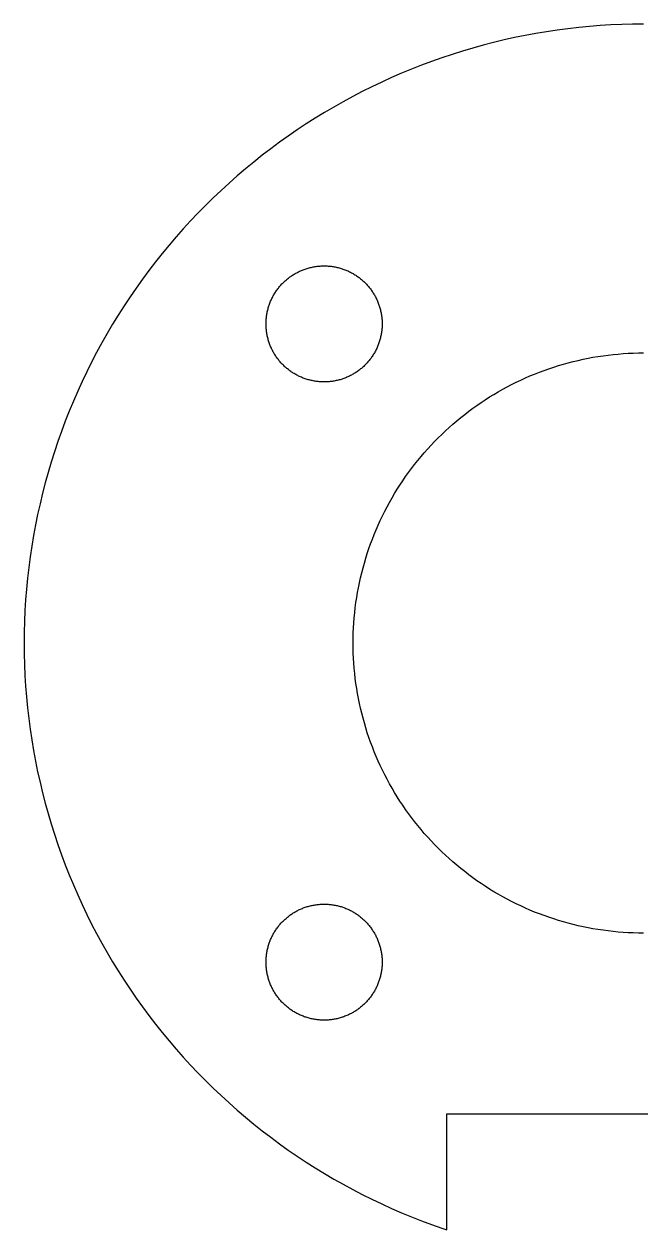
# Model space of a CAD drawing. Header units: metres. Extents: x -16 to 16, y -15.2 to 16.
# Drawn here: x -16 to -0.07, y -15.17 to 16 of the extents above; entities that cross this region are included whole.
import ezdxf

# ---------------------------------------------------------------- set-up
doc = ezdxf.new("R2010")
doc.units = ezdxf.units.M

msp = doc.modelspace()

# ---------------------------------------------------------------- linework, layer by layer
for p, q in [((-1.67245, 15.9123), (-1.94991, 15.8807)), ((-1.39449, 15.9391), (-1.67245, 15.9123)), ((-1.11609, 15.961), (-1.39449, 15.9391)), ((-0.83737, 15.9781), (-1.11609, 15.961)), ((-0.55838, 15.9902), (-0.83737, 15.9781)), ((-0.27924, 15.9976), (-0.55838, 15.9902)), ((0, 16), (-0.27924, 15.9976)), ((-3.59921, 15.5899), (-3.87074, 15.5247)), ((-3.32658, 15.6504), (-3.59921, 15.5899)), ((-3.05293, 15.706), (-3.32658, 15.6504)), ((-2.77837, 15.7569), (-3.05293, 15.706)), ((-2.50294, 15.803), (-2.77837, 15.7569)), ((-2.22676, 15.8443), (-2.50294, 15.803)), ((-1.94991, 15.8807), (-2.22676, 15.8443)), ((-4.67793, 15.3009), (-4.94426, 15.2169)), ((-4.41019, 15.3802), (-4.67793, 15.3009)), ((-4.1411, 15.4548), (-4.41019, 15.3802)), ((-3.87074, 15.5247), (-4.1411, 15.4548)), ((-5.47232, 15.0351), (-5.73389, 14.9373)), ((-5.20908, 15.1283), (-5.47232, 15.0351)), ((-4.94426, 15.2169), (-5.20908, 15.1283)), ((-6.25169, 14.7281), (-6.50778, 14.6167)), ((-5.9937, 14.8349), (-6.25169, 14.7281)), ((-5.73389, 14.9373), (-5.9937, 14.8349)), ((-7.01393, 14.3807), (-7.26384, 14.2561)), ((-6.76189, 14.5009), (-7.01393, 14.3807)), ((-6.50778, 14.6167), (-6.76189, 14.5009)), ((-7.51154, 14.1272), (-7.75694, 13.9939)), ((-7.26384, 14.2561), (-7.51154, 14.1272)), ((-8, 13.8564), (-8.2406, 13.7147)), ((-7.75694, 13.9939), (-8, 13.8564)), ((-8.71422, 13.4187), (-8.94708, 13.2646)), ((-8.4787, 13.5688), (-8.71422, 13.4187)), ((-8.2406, 13.7147), (-8.4787, 13.5688)), ((-9.17722, 13.1064), (-9.40456, 12.9443)), ((-8.94708, 13.2646), (-9.17722, 13.1064)), ((-9.40456, 12.9443), (-9.62903, 12.7782)), ((-9.85057, 12.6082), (-10.0691, 12.4343)), ((-9.62903, 12.7782), (-9.85057, 12.6082)), ((-10.2846, 12.2567), (-10.4969, 12.0753)), ((-10.0691, 12.4343), (-10.2846, 12.2567)), ((-10.7061, 11.8903), (-10.912, 11.7016)), ((-10.4969, 12.0753), (-10.7061, 11.8903)), ((-10.912, 11.7016), (-11.1145, 11.5094)), ((-11.3137, 11.3137), (-11.5094, 11.1145)), ((-11.1145, 11.5094), (-11.3137, 11.3137)), ((-11.7016, 10.912), (-11.8903, 10.7061)), ((-11.5094, 11.1145), (-11.7016, 10.912)), ((-11.8903, 10.7061), (-12.0753, 10.4969)), ((-12.0753, 10.4969), (-12.2567, 10.2846)), ((-12.4343, 10.0691), (-12.6082, 9.85057)), ((-12.2567, 10.2846), (-12.4343, 10.0691)), ((-12.6082, 9.85057), (-12.7782, 9.62903)), ((-8.76302, 9.65953), (-8.73834, 9.66827)), ((-8.73834, 9.66827), (-8.71352, 9.67657)), ((-8.71352, 9.67657), (-8.68855, 9.68445)), ((-8.68855, 9.68445), (-8.66345, 9.69188)), ((-8.66345, 9.69188), (-8.63821, 9.69888)), ((-8.63821, 9.69888), (-8.61287, 9.70543)), ((-8.61287, 9.70543), (-8.58742, 9.71155)), ((-8.58742, 9.71155), (-8.56186, 9.71721)), ((-8.56186, 9.71721), (-8.53621, 9.72243)), ((-8.53621, 9.72243), (-8.51047, 9.7272)), ((-8.51047, 9.7272), (-8.48465, 9.73152)), ((-8.48465, 9.73152), (-8.45876, 9.7354)), ((-8.45876, 9.7354), (-8.4328, 9.73882)), ((-8.4328, 9.73882), (-8.40678, 9.74178)), ((-8.40678, 9.74178), (-8.38072, 9.74428)), ((-8.38072, 9.74428), (-8.35463, 9.74634)), ((-8.35463, 9.74634), (-8.32849, 9.74794)), ((-8.32849, 9.74794), (-8.30234, 9.74908)), ((-8.30234, 9.74908), (-8.27617, 9.74977)), ((-8.27617, 9.74977), (-8.25, 9.75)), ((-8.25, 9.75), (-8.22382, 9.74977)), ((-8.22382, 9.74977), (-8.19765, 9.74908)), ((-8.19765, 9.74908), (-8.17149, 9.74794)), ((-8.17149, 9.74794), (-8.14536, 9.74634)), ((-8.14536, 9.74634), (-8.11926, 9.74428)), ((-8.11926, 9.74428), (-8.0932, 9.74178)), ((-8.0932, 9.74178), (-8.06718, 9.73882)), ((-8.06718, 9.73882), (-8.04123, 9.7354)), ((-8.04123, 9.7354), (-8.01534, 9.73152)), ((-8.01534, 9.73152), (-7.98952, 9.7272)), ((-7.98952, 9.7272), (-7.96378, 9.72243)), ((-7.96378, 9.72243), (-7.93813, 9.71721)), ((-7.93813, 9.71721), (-7.91257, 9.71155)), ((-7.91257, 9.71155), (-7.88712, 9.70543)), ((-7.88712, 9.70543), (-7.86177, 9.69888)), ((-7.86177, 9.69888), (-7.83653, 9.69188)), ((-7.83653, 9.69188), (-7.81143, 9.68445)), ((-7.81143, 9.68445), (-7.78647, 9.67657)), ((-7.78647, 9.67657), (-7.76164, 9.66827)), ((-7.76164, 9.66827), (-7.73697, 9.65953)), ((-12.9443, 9.40456), (-13.1064, 9.17722)), ((-12.7782, 9.62903), (-12.9443, 9.40456)), ((-9.27299, 9.34702), (-9.25369, 9.36472)), ((-9.25369, 9.36472), (-9.23409, 9.38205)), ((-9.23409, 9.38205), (-9.21417, 9.39906)), ((-9.21417, 9.39906), (-9.19397, 9.41571)), ((-9.19397, 9.41571), (-9.17348, 9.43201)), ((-9.17348, 9.43201), (-9.15271, 9.44795)), ((-9.15271, 9.44795), (-9.13167, 9.46352)), ((-9.13167, 9.46352), (-9.11035, 9.47871)), ((-9.11035, 9.47871), (-9.08878, 9.49355)), ((-9.08878, 9.49355), (-9.06696, 9.508)), ((-9.06696, 9.508), (-9.04488, 9.52206)), ((-9.04488, 9.52206), (-9.02255, 9.53574)), ((-9.02255, 9.53574), (-9, 9.54903)), ((-9, 9.54903), (-8.9772, 9.56192)), ((-8.9772, 9.56192), (-8.95419, 9.57442)), ((-8.95419, 9.57442), (-8.93098, 9.5865)), ((-8.93098, 9.5865), (-8.90755, 9.59819)), ((-8.90755, 9.59819), (-8.88393, 9.60945)), ((-8.88393, 9.60945), (-8.86009, 9.62032)), ((-8.86009, 9.62032), (-8.83609, 9.63075)), ((-8.83609, 9.63075), (-8.8119, 9.64076)), ((-8.8119, 9.64076), (-8.78755, 9.65036)), ((-8.78755, 9.65036), (-8.76302, 9.65953)), ((-7.73697, 9.65953), (-7.71243, 9.65036)), ((-7.71243, 9.65036), (-7.68808, 9.64076)), ((-7.68808, 9.64076), (-7.66389, 9.63075)), ((-7.66389, 9.63075), (-7.63989, 9.62032)), ((-7.63989, 9.62032), (-7.61606, 9.60945)), ((-7.61606, 9.60945), (-7.59244, 9.59819)), ((-7.59244, 9.59819), (-7.569, 9.5865)), ((-7.569, 9.5865), (-7.54579, 9.57442)), ((-7.54579, 9.57442), (-7.52278, 9.56192)), ((-7.52278, 9.56192), (-7.5, 9.54903)), ((-7.5, 9.54903), (-7.47743, 9.53574)), ((-7.47743, 9.53574), (-7.45511, 9.52206)), ((-7.45511, 9.52206), (-7.43303, 9.508)), ((-7.43303, 9.508), (-7.41121, 9.49355)), ((-7.41121, 9.49355), (-7.38963, 9.47871)), ((-7.38963, 9.47871), (-7.36832, 9.46352)), ((-7.36832, 9.46352), (-7.34727, 9.44795)), ((-7.34727, 9.44795), (-7.32651, 9.43201)), ((-7.32651, 9.43201), (-7.30602, 9.41571)), ((-7.30602, 9.41571), (-7.28581, 9.39906)), ((-7.28581, 9.39906), (-7.2659, 9.38205)), ((-7.2659, 9.38205), (-7.24629, 9.36472)), ((-7.24629, 9.36472), (-7.22699, 9.34702)), ((-13.1064, 9.17722), (-13.2646, 8.94708)), ((-9.53574, 9.02255), (-9.52206, 9.04488)), ((-9.52206, 9.04488), (-9.508, 9.06696)), ((-9.508, 9.06696), (-9.49355, 9.08878)), ((-9.49355, 9.08878), (-9.47871, 9.11035)), ((-9.47871, 9.11035), (-9.46352, 9.13167)), ((-9.46352, 9.13167), (-9.44795, 9.15271)), ((-9.44795, 9.15271), (-9.43201, 9.17348)), ((-9.43201, 9.17348), (-9.41571, 9.19397)), ((-9.41571, 9.19397), (-9.39906, 9.21417)), ((-9.39906, 9.21417), (-9.38205, 9.23409)), ((-9.38205, 9.23409), (-9.36472, 9.25369)), ((-9.36472, 9.25369), (-9.34702, 9.27299)), ((-9.34702, 9.27299), (-9.32899, 9.29198)), ((-9.32899, 9.29198), (-9.31065, 9.31065)), ((-9.31065, 9.31065), (-9.29198, 9.32899)), ((-9.29198, 9.32899), (-9.27299, 9.34702)), ((-7.22699, 9.34702), (-7.20801, 9.32899)), ((-7.20801, 9.32899), (-7.18933, 9.31065)), ((-7.18933, 9.31065), (-7.17099, 9.29198)), ((-7.17099, 9.29198), (-7.15297, 9.27299)), ((-7.15297, 9.27299), (-7.13527, 9.25369)), ((-7.13527, 9.25369), (-7.11794, 9.23409)), ((-7.11794, 9.23409), (-7.10092, 9.21417)), ((-7.10092, 9.21417), (-7.08427, 9.19397)), ((-7.08427, 9.19397), (-7.06798, 9.17348)), ((-7.06798, 9.17348), (-7.05203, 9.15271)), ((-7.05203, 9.15271), (-7.03647, 9.13167)), ((-7.03647, 9.13167), (-7.02127, 9.11035)), ((-7.02127, 9.11035), (-7.00644, 9.08878)), ((-7.00644, 9.08878), (-6.99199, 9.06696)), ((-6.99199, 9.06696), (-6.97792, 9.04488)), ((-6.97792, 9.04488), (-6.96425, 9.02255)), ((-13.2646, 8.94708), (-13.4187, 8.71422)), ((-9.67657, 8.71352), (-9.66827, 8.73834)), ((-9.66827, 8.73834), (-9.65953, 8.76302)), ((-9.65953, 8.76302), (-9.65036, 8.78755)), ((-9.65036, 8.78755), (-9.64076, 8.8119)), ((-9.64076, 8.8119), (-9.63075, 8.83609)), ((-9.63075, 8.83609), (-9.62032, 8.86009)), ((-9.62032, 8.86009), (-9.60945, 8.88393)), ((-9.60945, 8.88393), (-9.59819, 8.90755)), ((-9.59819, 8.90755), (-9.5865, 8.93098)), ((-9.5865, 8.93098), (-9.57442, 8.95419)), ((-9.57442, 8.95419), (-9.56192, 8.9772)), ((-9.56192, 8.9772), (-9.54903, 9)), ((-9.54903, 9), (-9.53574, 9.02255)), ((-6.96425, 9.02255), (-6.95096, 9)), ((-6.95096, 9), (-6.93806, 8.9772)), ((-6.93806, 8.9772), (-6.92557, 8.95419)), ((-6.92557, 8.95419), (-6.91348, 8.93098)), ((-6.91348, 8.93098), (-6.90179, 8.90755)), ((-6.90179, 8.90755), (-6.89053, 8.88393)), ((-6.89053, 8.88393), (-6.87967, 8.86009)), ((-6.87967, 8.86009), (-6.86923, 8.83609)), ((-6.86923, 8.83609), (-6.85922, 8.8119)), ((-6.85922, 8.8119), (-6.84962, 8.78755)), ((-6.84962, 8.78755), (-6.84045, 8.76302)), ((-6.84045, 8.76302), (-6.83171, 8.73834)), ((-6.83171, 8.73834), (-6.82341, 8.71352)), ((-13.5688, 8.4787), (-13.7147, 8.2406)), ((-13.4187, 8.71422), (-13.5688, 8.4787)), ((-9.74178, 8.40678), (-9.73882, 8.4328)), ((-9.73882, 8.4328), (-9.7354, 8.45876)), ((-9.7354, 8.45876), (-9.73152, 8.48465)), ((-9.73152, 8.48465), (-9.7272, 8.51047)), ((-9.7272, 8.51047), (-9.72243, 8.53621)), ((-9.72243, 8.53621), (-9.71721, 8.56186)), ((-9.71721, 8.56186), (-9.71155, 8.58742)), ((-9.71155, 8.58742), (-9.70543, 8.61287)), ((-9.70543, 8.61287), (-9.69888, 8.63821)), ((-9.69888, 8.63821), (-9.69188, 8.66345)), ((-9.69188, 8.66345), (-9.68445, 8.68855)), ((-9.68445, 8.68855), (-9.67657, 8.71352)), ((-6.82341, 8.71352), (-6.81554, 8.68855)), ((-6.81554, 8.68855), (-6.80811, 8.66345)), ((-6.80811, 8.66345), (-6.8011, 8.63821)), ((-6.8011, 8.63821), (-6.79456, 8.61287)), ((-6.79456, 8.61287), (-6.78844, 8.58742)), ((-6.78844, 8.58742), (-6.78278, 8.56186)), ((-6.78278, 8.56186), (-6.77756, 8.53621)), ((-6.77756, 8.53621), (-6.77278, 8.51047)), ((-6.77278, 8.51047), (-6.76846, 8.48465)), ((-6.76846, 8.48465), (-6.76459, 8.45876)), ((-6.76459, 8.45876), (-6.76117, 8.4328)), ((-6.76117, 8.4328), (-6.75821, 8.40678)), ((-13.7147, 8.2406), (-13.8564, 8)), ((-9.75, 8.25), (-9.74977, 8.27617)), ((-9.74977, 8.22382), (-9.75, 8.25)), ((-9.74977, 8.27617), (-9.74908, 8.30234)), ((-9.74908, 8.19765), (-9.74977, 8.22382)), ((-9.74908, 8.30234), (-9.74794, 8.32849)), ((-9.74794, 8.17149), (-9.74908, 8.19765)), ((-9.74794, 8.32849), (-9.74634, 8.35463)), ((-9.74634, 8.14536), (-9.74794, 8.17149)), ((-9.74634, 8.35463), (-9.74428, 8.38072)), ((-9.74428, 8.11926), (-9.74634, 8.14536)), ((-9.74428, 8.38072), (-9.74178, 8.40678)), ((-9.74178, 8.0932), (-9.74428, 8.11926)), ((-6.75821, 8.40678), (-6.75571, 8.38072)), ((-6.75571, 8.11926), (-6.75821, 8.0932)), ((-6.75571, 8.38072), (-6.75365, 8.35463)), ((-6.75365, 8.14536), (-6.75571, 8.11926)), ((-6.75365, 8.35463), (-6.75204, 8.32849)), ((-6.75204, 8.17149), (-6.75365, 8.14536)), ((-6.75204, 8.32849), (-6.7509, 8.30234)), ((-6.7509, 8.19765), (-6.75204, 8.17149)), ((-6.7509, 8.30234), (-6.75021, 8.27617)), ((-6.75021, 8.22382), (-6.7509, 8.19765)), ((-6.75021, 8.27617), (-6.75, 8.25)), ((-6.75, 8.25), (-6.75021, 8.22382)), ((-13.8564, 8), (-13.9939, 7.75694)), ((-9.73882, 8.06718), (-9.74178, 8.0932)), ((-9.7354, 8.04123), (-9.73882, 8.06718)), ((-9.73152, 8.01534), (-9.7354, 8.04123)), ((-9.7272, 7.98952), (-9.73152, 8.01534)), ((-9.72243, 7.96378), (-9.7272, 7.98952)), ((-9.71721, 7.93813), (-9.72243, 7.96378)), ((-9.71155, 7.91257), (-9.71721, 7.93813)), ((-9.70543, 7.88712), (-9.71155, 7.91257)), ((-9.69888, 7.86177), (-9.70543, 7.88712)), ((-9.69188, 7.83653), (-9.69888, 7.86177)), ((-9.68445, 7.81143), (-9.69188, 7.83653)), ((-9.67657, 7.78647), (-9.68445, 7.81143)), ((-6.81554, 7.81143), (-6.82341, 7.78647)), ((-6.80811, 7.83653), (-6.81554, 7.81143)), ((-6.8011, 7.86177), (-6.80811, 7.83653)), ((-6.79456, 7.88712), (-6.8011, 7.86177)), ((-6.78844, 7.91257), (-6.79456, 7.88712)), ((-6.78278, 7.93813), (-6.78844, 7.91257)), ((-6.77756, 7.96378), (-6.78278, 7.93813)), ((-6.77278, 7.98952), (-6.77756, 7.96378)), ((-6.76846, 8.01534), (-6.77278, 7.98952)), ((-6.76459, 8.04123), (-6.76846, 8.01534)), ((-6.76117, 8.06718), (-6.76459, 8.04123)), ((-6.75821, 8.0932), (-6.76117, 8.06718)), ((-14.1272, 7.51154), (-14.2561, 7.26384)), ((-13.9939, 7.75694), (-14.1272, 7.51154)), ((-9.66827, 7.76164), (-9.67657, 7.78647)), ((-9.65953, 7.73697), (-9.66827, 7.76164)), ((-9.65036, 7.71243), (-9.65953, 7.73697)), ((-9.64076, 7.68808), (-9.65036, 7.71243)), ((-9.63075, 7.66389), (-9.64076, 7.68808)), ((-9.62032, 7.63989), (-9.63075, 7.66389)), ((-9.60945, 7.61606), (-9.62032, 7.63989)), ((-9.59819, 7.59244), (-9.60945, 7.61606)), ((-9.5865, 7.569), (-9.59819, 7.59244)), ((-9.57442, 7.54579), (-9.5865, 7.569)), ((-9.56192, 7.52278), (-9.57442, 7.54579)), ((-9.54903, 7.5), (-9.56192, 7.52278)), ((-9.53574, 7.47743), (-9.54903, 7.5)), ((-6.95096, 7.5), (-6.96425, 7.47743)), ((-6.93806, 7.52278), (-6.95096, 7.5)), ((-6.92557, 7.54579), (-6.93806, 7.52278)), ((-6.91348, 7.569), (-6.92557, 7.54579)), ((-6.90179, 7.59244), (-6.91348, 7.569)), ((-6.89053, 7.61606), (-6.90179, 7.59244)), ((-6.87967, 7.63989), (-6.89053, 7.61606)), ((-6.86923, 7.66389), (-6.87967, 7.63989)), ((-6.85922, 7.68808), (-6.86923, 7.66389)), ((-6.84962, 7.71243), (-6.85922, 7.68808)), ((-6.84045, 7.73697), (-6.84962, 7.71243)), ((-6.83171, 7.76164), (-6.84045, 7.73697)), ((-6.82341, 7.78647), (-6.83171, 7.76164)), ((-0.65366, 7.47145), (-0.52316, 7.48172)), ((-0.52316, 7.48172), (-0.39252, 7.48972)), ((-0.39252, 7.48972), (-0.26173, 7.49542)), ((-0.26173, 7.49542), (-0.13089, 7.49886)), ((-0.13089, 7.49886), (0, 7.5)), ((-14.2561, 7.26384), (-14.3807, 7.01393)), ((-9.52206, 7.45511), (-9.53574, 7.47743)), ((-9.508, 7.43303), (-9.52206, 7.45511)), ((-9.49355, 7.41121), (-9.508, 7.43303)), ((-9.47871, 7.38963), (-9.49355, 7.41121)), ((-9.46352, 7.36832), (-9.47871, 7.38963)), ((-9.44795, 7.34727), (-9.46352, 7.36832)), ((-9.43201, 7.32651), (-9.44795, 7.34727)), ((-9.41571, 7.30602), (-9.43201, 7.32651)), ((-9.39906, 7.28581), (-9.41571, 7.30602)), ((-9.38205, 7.2659), (-9.39906, 7.28581)), ((-9.36472, 7.24629), (-9.38205, 7.2659)), ((-9.34702, 7.22699), (-9.36472, 7.24629)), ((-9.32899, 7.20801), (-9.34702, 7.22699)), ((-9.31065, 7.18933), (-9.32899, 7.20801)), ((-9.29198, 7.17099), (-9.31065, 7.18933)), ((-9.27299, 7.15297), (-9.29198, 7.17099)), ((-7.20801, 7.17099), (-7.22699, 7.15297)), ((-7.18933, 7.18933), (-7.20801, 7.17099)), ((-7.17099, 7.20801), (-7.18933, 7.18933)), ((-7.15297, 7.22699), (-7.17099, 7.20801)), ((-7.13527, 7.24629), (-7.15297, 7.22699)), ((-7.11794, 7.2659), (-7.13527, 7.24629)), ((-7.10092, 7.28581), (-7.11794, 7.2659)), ((-7.08427, 7.30602), (-7.10092, 7.28581)), ((-7.06798, 7.32651), (-7.08427, 7.30602)), ((-7.05203, 7.34727), (-7.06798, 7.32651)), ((-7.03647, 7.36832), (-7.05203, 7.34727)), ((-7.02127, 7.38963), (-7.03647, 7.36832)), ((-7.00644, 7.41121), (-7.02127, 7.38963)), ((-6.99199, 7.43303), (-7.00644, 7.41121)), ((-6.97792, 7.45511), (-6.99199, 7.43303)), ((-6.96425, 7.47743), (-6.97792, 7.45511)), ((-2.31763, 7.13292), (-2.19278, 7.17227)), ((-2.19278, 7.17227), (-2.06728, 7.20946)), ((-2.06728, 7.20946), (-1.94113, 7.24443)), ((-1.94113, 7.24443), (-1.81441, 7.27721)), ((-1.81441, 7.27721), (-1.68712, 7.30777)), ((-1.68712, 7.30777), (-1.55933, 7.33611)), ((-1.55933, 7.33611), (-1.43106, 7.3622)), ((-1.43106, 7.3622), (-1.30235, 7.38605)), ((-1.30235, 7.38605), (-1.17325, 7.40765)), ((-1.17325, 7.40765), (-1.04379, 7.427)), ((-1.04379, 7.427), (-0.91402, 7.44409)), ((-0.91402, 7.44409), (-0.78395, 7.45891)), ((-0.78395, 7.45891), (-0.65366, 7.47145)), ((-14.3807, 7.01393), (-14.5009, 6.76189)), ((-9.25369, 7.13527), (-9.27299, 7.15297)), ((-9.23409, 7.11794), (-9.25369, 7.13527)), ((-9.21417, 7.10092), (-9.23409, 7.11794)), ((-9.19397, 7.08427), (-9.21417, 7.10092)), ((-9.17348, 7.06798), (-9.19397, 7.08427)), ((-9.15271, 7.05203), (-9.17348, 7.06798)), ((-9.13167, 7.03647), (-9.15271, 7.05203)), ((-9.11035, 7.02127), (-9.13167, 7.03647)), ((-9.08878, 7.00644), (-9.11035, 7.02127)), ((-9.06696, 6.99199), (-9.08878, 7.00644)), ((-9.04488, 6.97792), (-9.06696, 6.99199)), ((-9.02255, 6.96425), (-9.04488, 6.97792)), ((-9, 6.95096), (-9.02255, 6.96425)), ((-8.9772, 6.93806), (-9, 6.95096)), ((-8.95419, 6.92557), (-8.9772, 6.93806)), ((-8.93098, 6.91348), (-8.95419, 6.92557)), ((-8.90755, 6.90179), (-8.93098, 6.91348)), ((-8.88393, 6.89053), (-8.90755, 6.90179)), ((-8.86009, 6.87967), (-8.88393, 6.89053)), ((-8.83609, 6.86923), (-8.86009, 6.87967)), ((-8.8119, 6.85922), (-8.83609, 6.86923)), ((-8.78755, 6.84962), (-8.8119, 6.85922)), ((-7.68808, 6.85922), (-7.71243, 6.84962)), ((-7.66389, 6.86923), (-7.68808, 6.85922)), ((-7.63989, 6.87967), (-7.66389, 6.86923)), ((-7.61606, 6.89053), (-7.63989, 6.87967)), ((-7.59244, 6.90179), (-7.61606, 6.89053)), ((-7.569, 6.91348), (-7.59244, 6.90179)), ((-7.54579, 6.92557), (-7.569, 6.91348)), ((-7.52278, 6.93806), (-7.54579, 6.92557)), ((-7.5, 6.95096), (-7.52278, 6.93806)), ((-7.47743, 6.96425), (-7.5, 6.95096)), ((-7.45511, 6.97792), (-7.47743, 6.96425)), ((-7.43303, 6.99199), (-7.45511, 6.97792)), ((-7.41121, 7.00644), (-7.43303, 6.99199)), ((-7.38963, 7.02127), (-7.41121, 7.00644)), ((-7.36832, 7.03647), (-7.38963, 7.02127)), ((-7.34727, 7.05203), (-7.36832, 7.03647)), ((-7.32651, 7.06798), (-7.34727, 7.05203)), ((-7.30602, 7.08427), (-7.32651, 7.06798)), ((-7.28581, 7.10092), (-7.30602, 7.08427)), ((-7.2659, 7.11794), (-7.28581, 7.10092)), ((-7.24629, 7.13527), (-7.2659, 7.11794)), ((-7.22699, 7.15297), (-7.24629, 7.13527)), ((-3.05052, 6.85158), (-2.93048, 6.90378)), ((-2.93048, 6.90378), (-2.80954, 6.95387)), ((-2.80954, 6.95387), (-2.68776, 7.00185)), ((-2.68776, 7.00185), (-2.56514, 7.04768)), ((-2.56514, 7.04768), (-2.44176, 7.09138)), ((-2.44176, 7.09138), (-2.31763, 7.13292)), ((-14.5009, 6.76189), (-14.6167, 6.50778)), ((-8.76302, 6.84045), (-8.78755, 6.84962)), ((-8.73834, 6.83171), (-8.76302, 6.84045)), ((-8.71352, 6.82341), (-8.73834, 6.83171)), ((-8.68855, 6.81554), (-8.71352, 6.82341)), ((-8.66345, 6.80811), (-8.68855, 6.81554)), ((-8.63821, 6.8011), (-8.66345, 6.80811)), ((-8.61287, 6.79456), (-8.63821, 6.8011)), ((-8.58742, 6.78844), (-8.61287, 6.79456)), ((-8.56186, 6.78278), (-8.58742, 6.78844)), ((-8.53621, 6.77756), (-8.56186, 6.78278)), ((-8.51047, 6.77278), (-8.53621, 6.77756)), ((-8.48465, 6.76846), (-8.51047, 6.77278)), ((-8.45876, 6.76459), (-8.48465, 6.76846)), ((-8.4328, 6.76117), (-8.45876, 6.76459)), ((-8.40678, 6.75821), (-8.4328, 6.76117)), ((-8.38072, 6.75571), (-8.40678, 6.75821)), ((-8.35463, 6.75365), (-8.38072, 6.75571)), ((-8.32849, 6.75204), (-8.35463, 6.75365)), ((-8.30234, 6.7509), (-8.32849, 6.75204)), ((-8.27617, 6.75021), (-8.30234, 6.7509)), ((-8.25, 6.75), (-8.27617, 6.75021)), ((-8.22382, 6.75021), (-8.25, 6.75)), ((-8.19765, 6.7509), (-8.22382, 6.75021)), ((-8.17149, 6.75204), (-8.19765, 6.7509)), ((-8.14536, 6.75365), (-8.17149, 6.75204)), ((-8.11926, 6.75571), (-8.14536, 6.75365)), ((-8.0932, 6.75821), (-8.11926, 6.75571)), ((-8.06718, 6.76117), (-8.0932, 6.75821)), ((-8.04123, 6.76459), (-8.06718, 6.76117)), ((-8.01534, 6.76846), (-8.04123, 6.76459)), ((-7.98952, 6.77278), (-8.01534, 6.76846)), ((-7.96378, 6.77756), (-7.98952, 6.77278)), ((-7.93813, 6.78278), (-7.96378, 6.77756)), ((-7.91257, 6.78844), (-7.93813, 6.78278)), ((-7.88712, 6.79456), (-7.91257, 6.78844)), ((-7.86177, 6.8011), (-7.88712, 6.79456)), ((-7.83653, 6.80811), (-7.86177, 6.8011)), ((-7.81143, 6.81554), (-7.83653, 6.80811)), ((-7.78647, 6.82341), (-7.81143, 6.81554)), ((-7.76164, 6.83171), (-7.78647, 6.82341)), ((-7.73697, 6.84045), (-7.76164, 6.83171)), ((-7.71243, 6.84962), (-7.73697, 6.84045)), ((-3.75, 6.49518), (-3.63606, 6.55965)), ((-3.63606, 6.55965), (-3.52103, 6.6221)), ((-3.52103, 6.6221), (-3.40492, 6.68254)), ((-3.40492, 6.68254), (-3.28778, 6.74095)), ((-3.28778, 6.74095), (-3.16963, 6.7973)), ((-3.16963, 6.7973), (-3.05052, 6.85158)), ((-14.7281, 6.25169), (-14.8349, 5.9937)), ((-14.6167, 6.50778), (-14.7281, 6.25169)), ((-4.19394, 6.21777), (-4.08478, 6.29002)), ((-4.08478, 6.29002), (-3.97438, 6.36035)), ((-3.97438, 6.36035), (-3.86278, 6.42874)), ((-3.86278, 6.42874), (-3.75, 6.49518)), ((-14.8349, 5.9937), (-14.9373, 5.73389)), ((-4.61745, 5.91008), (-4.51361, 5.98976)), ((-4.51361, 5.98976), (-4.40839, 6.06763)), ((-4.40839, 6.06763), (-4.30182, 6.14363)), ((-4.30182, 6.14363), (-4.19394, 6.21777)), ((-14.9373, 5.73389), (-15.0351, 5.47232)), ((-5.01848, 5.57358), (-4.92044, 5.66031)), ((-4.92044, 5.66031), (-4.82089, 5.74533)), ((-4.82089, 5.74533), (-4.71989, 5.82858)), ((-4.71989, 5.82858), (-4.61745, 5.91008)), ((-15.0351, 5.47232), (-15.1283, 5.20908)), ((-5.39503, 5.20993), (-5.3033, 5.3033)), ((-5.3033, 5.3033), (-5.20993, 5.39503)), ((-5.20993, 5.39503), (-5.11497, 5.48514)), ((-5.11497, 5.48514), (-5.01848, 5.57358)), ((-15.1283, 5.20908), (-15.2169, 4.94426)), ((-5.66031, 4.92044), (-5.57358, 5.01848)), ((-5.57358, 5.01848), (-5.48514, 5.11497)), ((-5.48514, 5.11497), (-5.39503, 5.20993)), ((-15.3009, 4.67793), (-15.3802, 4.41019)), ((-15.2169, 4.94426), (-15.3009, 4.67793)), ((-5.91008, 4.61745), (-5.82858, 4.71989)), ((-5.82858, 4.71989), (-5.74533, 4.82089)), ((-5.74533, 4.82089), (-5.66031, 4.92044)), ((-15.3802, 4.41019), (-15.4548, 4.1411)), ((-6.14363, 4.30182), (-6.06763, 4.40839)), ((-6.06763, 4.40839), (-5.98976, 4.51361)), ((-5.98976, 4.51361), (-5.91008, 4.61745)), ((-15.4548, 4.1411), (-15.5247, 3.87074)), ((-6.36035, 3.97438), (-6.29002, 4.08478)), ((-6.29002, 4.08478), (-6.21777, 4.19394)), ((-6.21777, 4.19394), (-6.14363, 4.30182)), ((-15.5247, 3.87074), (-15.5899, 3.59921)), ((-6.55965, 3.63606), (-6.49518, 3.75)), ((-6.49518, 3.75), (-6.42874, 3.86278)), ((-6.42874, 3.86278), (-6.36035, 3.97438)), ((-15.5899, 3.59921), (-15.6504, 3.32658)), ((-6.68254, 3.40492), (-6.6221, 3.52103)), ((-6.6221, 3.52103), (-6.55965, 3.63606)), ((-15.6504, 3.32658), (-15.706, 3.05293)), ((-6.85158, 3.05052), (-6.7973, 3.16963)), ((-6.7973, 3.16963), (-6.74095, 3.28778)), ((-6.74095, 3.28778), (-6.68254, 3.40492)), ((-15.706, 3.05293), (-15.7569, 2.77837)), ((-7.00185, 2.68776), (-6.95387, 2.80954)), ((-6.95387, 2.80954), (-6.90378, 2.93048)), ((-6.90378, 2.93048), (-6.85158, 3.05052)), ((-15.803, 2.50294), (-15.8443, 2.22676)), ((-15.7569, 2.77837), (-15.803, 2.50294)), ((-7.09138, 2.44176), (-7.04768, 2.56514)), ((-7.04768, 2.56514), (-7.00185, 2.68776)), ((-15.8443, 2.22676), (-15.8807, 1.94991)), ((-7.20946, 2.06728), (-7.17227, 2.19278)), ((-7.17227, 2.19278), (-7.13292, 2.31763)), ((-7.13292, 2.31763), (-7.09138, 2.44176)), ((-15.8807, 1.94991), (-15.9123, 1.67245)), ((-7.27721, 1.81441), (-7.24443, 1.94113)), ((-7.24443, 1.94113), (-7.20946, 2.06728)), ((-15.9123, 1.67245), (-15.9391, 1.39449)), ((-7.3622, 1.43106), (-7.33611, 1.55933)), ((-7.33611, 1.55933), (-7.30777, 1.68712)), ((-7.30777, 1.68712), (-7.27721, 1.81441)), ((-15.9391, 1.39449), (-15.961, 1.11609)), ((-7.40765, 1.17325), (-7.38605, 1.30235)), ((-7.38605, 1.30235), (-7.3622, 1.43106)), ((-15.961, 1.11609), (-15.9781, 0.83737)), ((-7.44409, 0.91402), (-7.427, 1.04379)), ((-7.427, 1.04379), (-7.40765, 1.17325)), ((-15.9781, 0.83737), (-15.9902, 0.55838)), ((-7.48172, 0.52316), (-7.47145, 0.65366)), ((-7.47145, 0.65366), (-7.45891, 0.78395)), ((-7.45891, 0.78395), (-7.44409, 0.91402)), ((-15.9902, 0.55838), (-15.9976, 0.27924)), ((-7.49542, 0.26173), (-7.48972, 0.39252)), ((-7.48972, 0.39252), (-7.48172, 0.52316)), ((-15.9976, 0.27924), (-16, 0)), ((-16, 0), (-15.9976, -0.27924)), ((-7.5, 0), (-7.49886, 0.13089)), ((-7.49886, -0.13089), (-7.5, 0)), ((-7.49886, 0.13089), (-7.49542, 0.26173)), ((-15.9976, -0.27924), (-15.9902, -0.55838)), ((-7.49542, -0.26173), (-7.49886, -0.13089)), ((-7.48972, -0.39252), (-7.49542, -0.26173)), ((-15.9902, -0.55838), (-15.9781, -0.83737)), ((-7.48172, -0.52316), (-7.48972, -0.39252)), ((-7.47145, -0.65366), (-7.48172, -0.52316)), ((-15.9781, -0.83737), (-15.961, -1.11609)), ((-7.45891, -0.78395), (-7.47145, -0.65366)), ((-7.44409, -0.91402), (-7.45891, -0.78395)), ((-7.427, -1.04379), (-7.44409, -0.91402)), ((-15.961, -1.11609), (-15.9391, -1.39449)), ((-7.40765, -1.17325), (-7.427, -1.04379)), ((-7.38605, -1.30235), (-7.40765, -1.17325)), ((-15.9391, -1.39449), (-15.9123, -1.67245)), ((-7.3622, -1.43106), (-7.38605, -1.30235)), ((-7.33611, -1.55933), (-7.3622, -1.43106)), ((-15.9123, -1.67245), (-15.8807, -1.94991)), ((-7.30777, -1.68712), (-7.33611, -1.55933)), ((-7.27721, -1.81441), (-7.30777, -1.68712)), ((-7.24443, -1.94113), (-7.27721, -1.81441)), ((-15.8807, -1.94991), (-15.8443, -2.22676)), ((-7.20946, -2.06728), (-7.24443, -1.94113)), ((-7.17227, -2.19278), (-7.20946, -2.06728)), ((-15.8443, -2.22676), (-15.803, -2.50294)), ((-7.13292, -2.31763), (-7.17227, -2.19278)), ((-7.09138, -2.44176), (-7.13292, -2.31763)), ((-7.04768, -2.56514), (-7.09138, -2.44176)), ((-15.803, -2.50294), (-15.7569, -2.77837)), ((-15.7569, -2.77837), (-15.706, -3.05293)), ((-7.00185, -2.68776), (-7.04768, -2.56514)), ((-6.95387, -2.80954), (-7.00185, -2.68776)), ((-15.706, -3.05293), (-15.6504, -3.32658)), ((-6.90378, -2.93048), (-6.95387, -2.80954)), ((-6.85158, -3.05052), (-6.90378, -2.93048)), ((-6.7973, -3.16963), (-6.85158, -3.05052)), ((-15.6504, -3.32658), (-15.5899, -3.59921)), ((-6.74095, -3.28778), (-6.7973, -3.16963)), ((-6.68254, -3.40492), (-6.74095, -3.28778)), ((-6.6221, -3.52103), (-6.68254, -3.40492)), ((-15.5899, -3.59921), (-15.5247, -3.87074)), ((-6.55965, -3.63606), (-6.6221, -3.52103)), ((-6.49518, -3.75), (-6.55965, -3.63606)), ((-15.5247, -3.87074), (-15.4548, -4.1411)), ((-6.42874, -3.86278), (-6.49518, -3.75)), ((-6.36035, -3.97438), (-6.42874, -3.86278)), ((-6.29002, -4.08478), (-6.36035, -3.97438)), ((-15.4548, -4.1411), (-15.3802, -4.41019)), ((-6.21777, -4.19394), (-6.29002, -4.08478)), ((-6.14363, -4.30182), (-6.21777, -4.19394)), ((-6.06763, -4.40839), (-6.14363, -4.30182)), ((-15.3802, -4.41019), (-15.3009, -4.67793)), ((-5.98976, -4.51361), (-6.06763, -4.40839)), ((-5.91008, -4.61745), (-5.98976, -4.51361)), ((-5.82858, -4.71989), (-5.91008, -4.61745)), ((-15.3009, -4.67793), (-15.2169, -4.94426)), ((-15.2169, -4.94426), (-15.1283, -5.20908)), ((-5.74533, -4.82089), (-5.82858, -4.71989)), ((-5.66031, -4.92044), (-5.74533, -4.82089)), ((-5.57358, -5.01848), (-5.66031, -4.92044)), ((-15.1283, -5.20908), (-15.0351, -5.47232)), ((-5.48514, -5.11497), (-5.57358, -5.01848)), ((-5.39503, -5.20993), (-5.48514, -5.11497)), ((-5.3033, -5.3033), (-5.39503, -5.20993)), ((-15.0351, -5.47232), (-14.9373, -5.73389)), ((-5.20993, -5.39503), (-5.3033, -5.3033)), ((-5.11497, -5.48514), (-5.20993, -5.39503)), ((-5.01848, -5.57358), (-5.11497, -5.48514)), ((-4.92044, -5.66031), (-5.01848, -5.57358)), ((-14.9373, -5.73389), (-14.8349, -5.9937)), ((-4.82089, -5.74533), (-4.92044, -5.66031)), ((-4.71989, -5.82858), (-4.82089, -5.74533)), ((-4.61745, -5.91008), (-4.71989, -5.82858)), ((-4.51361, -5.98976), (-4.61745, -5.91008)), ((-14.8349, -5.9937), (-14.7281, -6.25169)), ((-4.40839, -6.06763), (-4.51361, -5.98976)), ((-4.30182, -6.14363), (-4.40839, -6.06763)), ((-4.19394, -6.21777), (-4.30182, -6.14363)), ((-4.08478, -6.29002), (-4.19394, -6.21777)), ((-14.7281, -6.25169), (-14.6167, -6.50778)), ((-14.6167, -6.50778), (-14.5009, -6.76189)), ((-3.97438, -6.36035), (-4.08478, -6.29002)), ((-3.86278, -6.42874), (-3.97438, -6.36035)), ((-3.75, -6.49518), (-3.86278, -6.42874)), ((-3.63606, -6.55965), (-3.75, -6.49518)), ((-14.5009, -6.76189), (-14.3807, -7.01393)), ((-8.8119, -6.85922), (-8.78755, -6.84962)), ((-8.78755, -6.84962), (-8.76302, -6.84045)), ((-8.76302, -6.84045), (-8.73834, -6.83171)), ((-8.73834, -6.83171), (-8.71352, -6.82341)), ((-8.71352, -6.82341), (-8.68855, -6.81554)), ((-8.68855, -6.81554), (-8.66345, -6.80811)), ((-8.66345, -6.80811), (-8.63821, -6.8011)), ((-8.63821, -6.8011), (-8.61287, -6.79456)), ((-8.61287, -6.79456), (-8.58742, -6.78844)), ((-8.58742, -6.78844), (-8.56186, -6.78278)), ((-8.56186, -6.78278), (-8.53621, -6.77756)), ((-8.53621, -6.77756), (-8.51047, -6.77278)), ((-8.51047, -6.77278), (-8.48465, -6.76846)), ((-8.48465, -6.76846), (-8.45876, -6.76459)), ((-8.45876, -6.76459), (-8.4328, -6.76117)), ((-8.4328, -6.76117), (-8.40678, -6.75821)), ((-8.40678, -6.75821), (-8.38072, -6.75571)), ((-8.38072, -6.75571), (-8.35463, -6.75365)), ((-8.35463, -6.75365), (-8.32849, -6.75204)), ((-8.32849, -6.75204), (-8.30234, -6.7509)), ((-8.30234, -6.7509), (-8.27617, -6.75021)), ((-8.27617, -6.75021), (-8.25, -6.75)), ((-8.25, -6.75), (-8.22382, -6.75021)), ((-8.22382, -6.75021), (-8.19765, -6.7509)), ((-8.19765, -6.7509), (-8.17149, -6.75204)), ((-8.17149, -6.75204), (-8.14536, -6.75365)), ((-8.14536, -6.75365), (-8.11926, -6.75571)), ((-8.11926, -6.75571), (-8.0932, -6.75821)), ((-8.0932, -6.75821), (-8.06718, -6.76117)), ((-8.06718, -6.76117), (-8.04123, -6.76459)), ((-8.04123, -6.76459), (-8.01534, -6.76846)), ((-8.01534, -6.76846), (-7.98952, -6.77278)), ((-7.98952, -6.77278), (-7.96378, -6.77756)), ((-7.96378, -6.77756), (-7.93813, -6.78278)), ((-7.93813, -6.78278), (-7.91257, -6.78844)), ((-7.91257, -6.78844), (-7.88712, -6.79456)), ((-7.88712, -6.79456), (-7.86177, -6.8011)), ((-7.86177, -6.8011), (-7.83653, -6.80811)), ((-7.83653, -6.80811), (-7.81143, -6.81554)), ((-7.81143, -6.81554), (-7.78647, -6.82341)), ((-7.78647, -6.82341), (-7.76164, -6.83171)), ((-7.76164, -6.83171), (-7.73697, -6.84045)), ((-7.73697, -6.84045), (-7.71243, -6.84962)), ((-7.71243, -6.84962), (-7.68808, -6.85922)), ((-3.52103, -6.6221), (-3.63606, -6.55965)), ((-3.40492, -6.68254), (-3.52103, -6.6221)), ((-3.28778, -6.74095), (-3.40492, -6.68254)), ((-3.16963, -6.7973), (-3.28778, -6.74095)), ((-3.05052, -6.85158), (-3.16963, -6.7973)), ((-2.93048, -6.90378), (-3.05052, -6.85158)), ((-14.3807, -7.01393), (-14.2561, -7.26384)), ((-9.29198, -7.17099), (-9.27299, -7.15297)), ((-9.27299, -7.15297), (-9.25369, -7.13527)), ((-9.25369, -7.13527), (-9.23409, -7.11794)), ((-9.23409, -7.11794), (-9.21417, -7.10092)), ((-9.21417, -7.10092), (-9.19397, -7.08427)), ((-9.19397, -7.08427), (-9.17348, -7.06798)), ((-9.17348, -7.06798), (-9.15271, -7.05203)), ((-9.15271, -7.05203), (-9.13167, -7.03647)), ((-9.13167, -7.03647), (-9.11035, -7.02127)), ((-9.11035, -7.02127), (-9.08878, -7.00644)), ((-9.08878, -7.00644), (-9.06696, -6.99199)), ((-9.06696, -6.99199), (-9.04488, -6.97792)), ((-9.04488, -6.97792), (-9.02255, -6.96425)), ((-9.02255, -6.96425), (-9, -6.95096)), ((-9, -6.95096), (-8.9772, -6.93806)), ((-8.9772, -6.93806), (-8.95419, -6.92557)), ((-8.95419, -6.92557), (-8.93098, -6.91348)), ((-8.93098, -6.91348), (-8.90755, -6.90179)), ((-8.90755, -6.90179), (-8.88393, -6.89053)), ((-8.88393, -6.89053), (-8.86009, -6.87967)), ((-8.86009, -6.87967), (-8.83609, -6.86923)), ((-8.83609, -6.86923), (-8.8119, -6.85922)), ((-7.68808, -6.85922), (-7.66389, -6.86923)), ((-7.66389, -6.86923), (-7.63989, -6.87967)), ((-7.63989, -6.87967), (-7.61606, -6.89053)), ((-7.61606, -6.89053), (-7.59244, -6.90179)), ((-7.59244, -6.90179), (-7.569, -6.91348)), ((-7.569, -6.91348), (-7.54579, -6.92557)), ((-7.54579, -6.92557), (-7.52278, -6.93806)), ((-7.52278, -6.93806), (-7.5, -6.95096)), ((-7.5, -6.95096), (-7.47743, -6.96425)), ((-7.47743, -6.96425), (-7.45511, -6.97792)), ((-7.45511, -6.97792), (-7.43303, -6.99199)), ((-7.43303, -6.99199), (-7.41121, -7.00644)), ((-7.41121, -7.00644), (-7.38963, -7.02127)), ((-7.38963, -7.02127), (-7.36832, -7.03647)), ((-7.36832, -7.03647), (-7.34727, -7.05203)), ((-7.34727, -7.05203), (-7.32651, -7.06798)), ((-7.32651, -7.06798), (-7.30602, -7.08427)), ((-7.30602, -7.08427), (-7.28581, -7.10092)), ((-7.28581, -7.10092), (-7.2659, -7.11794)), ((-7.2659, -7.11794), (-7.24629, -7.13527)), ((-7.24629, -7.13527), (-7.22699, -7.15297)), ((-7.22699, -7.15297), (-7.20801, -7.17099)), ((-2.80954, -6.95387), (-2.93048, -6.90378)), ((-2.68776, -7.00185), (-2.80954, -6.95387)), ((-2.56514, -7.04768), (-2.68776, -7.00185)), ((-2.44176, -7.09138), (-2.56514, -7.04768)), ((-2.31763, -7.13292), (-2.44176, -7.09138)), ((-2.19278, -7.17227), (-2.31763, -7.13292)), ((-14.2561, -7.26384), (-14.1272, -7.51154)), ((-9.54903, -7.5), (-9.53574, -7.47743)), ((-9.53574, -7.47743), (-9.52206, -7.45511)), ((-9.52206, -7.45511), (-9.508, -7.43303)), ((-9.508, -7.43303), (-9.49355, -7.41121)), ((-9.49355, -7.41121), (-9.47871, -7.38963)), ((-9.47871, -7.38963), (-9.46352, -7.36832)), ((-9.46352, -7.36832), (-9.44795, -7.34727)), ((-9.44795, -7.34727), (-9.43201, -7.32651)), ((-9.43201, -7.32651), (-9.41571, -7.30602)), ((-9.41571, -7.30602), (-9.39906, -7.28581)), ((-9.39906, -7.28581), (-9.38205, -7.2659)), ((-9.38205, -7.2659), (-9.36472, -7.24629)), ((-9.36472, -7.24629), (-9.34702, -7.22699)), ((-9.34702, -7.22699), (-9.32899, -7.20801)), ((-9.32899, -7.20801), (-9.31065, -7.18933)), ((-9.31065, -7.18933), (-9.29198, -7.17099)), ((-7.20801, -7.17099), (-7.18933, -7.18933)), ((-7.18933, -7.18933), (-7.17099, -7.20801)), ((-7.17099, -7.20801), (-7.15297, -7.22699)), ((-7.15297, -7.22699), (-7.13527, -7.24629)), ((-7.13527, -7.24629), (-7.11794, -7.2659)), ((-7.11794, -7.2659), (-7.10092, -7.28581)), ((-7.10092, -7.28581), (-7.08427, -7.30602)), ((-7.08427, -7.30602), (-7.06798, -7.32651)), ((-7.06798, -7.32651), (-7.05203, -7.34727)), ((-7.05203, -7.34727), (-7.03647, -7.36832)), ((-7.03647, -7.36832), (-7.02127, -7.38963)), ((-7.02127, -7.38963), (-7.00644, -7.41121)), ((-7.00644, -7.41121), (-6.99199, -7.43303)), ((-6.99199, -7.43303), (-6.97792, -7.45511)), ((-6.97792, -7.45511), (-6.96425, -7.47743)), ((-6.96425, -7.47743), (-6.95096, -7.5)), ((-2.06728, -7.20946), (-2.19278, -7.17227)), ((-1.94113, -7.24443), (-2.06728, -7.20946)), ((-1.81441, -7.27721), (-1.94113, -7.24443)), ((-1.68712, -7.30777), (-1.81441, -7.27721)), ((-1.55933, -7.33611), (-1.68712, -7.30777)), ((-1.43106, -7.3622), (-1.55933, -7.33611)), ((-1.30235, -7.38605), (-1.43106, -7.3622)), ((-1.17325, -7.40765), (-1.30235, -7.38605)), ((-1.04379, -7.427), (-1.17325, -7.40765)), ((-0.91402, -7.44409), (-1.04379, -7.427)), ((-0.78395, -7.45891), (-0.91402, -7.44409)), ((-0.65366, -7.47145), (-0.78395, -7.45891)), ((-0.52316, -7.48172), (-0.65366, -7.47145)), ((-14.1272, -7.51154), (-13.9939, -7.75694)), ((-13.9939, -7.75694), (-13.8564, -8)), ((-9.68445, -7.81143), (-9.67657, -7.78647)), ((-9.67657, -7.78647), (-9.66827, -7.76164)), ((-9.66827, -7.76164), (-9.65953, -7.73697)), ((-9.65953, -7.73697), (-9.65036, -7.71243)), ((-9.65036, -7.71243), (-9.64076, -7.68808)), ((-9.64076, -7.68808), (-9.63075, -7.66389)), ((-9.63075, -7.66389), (-9.62032, -7.63989)), ((-9.62032, -7.63989), (-9.60945, -7.61606)), ((-9.60945, -7.61606), (-9.59819, -7.59244)), ((-9.59819, -7.59244), (-9.5865, -7.569)), ((-9.5865, -7.569), (-9.57442, -7.54579)), ((-9.57442, -7.54579), (-9.56192, -7.52278)), ((-9.56192, -7.52278), (-9.54903, -7.5)), ((-6.95096, -7.5), (-6.93806, -7.52278)), ((-6.93806, -7.52278), (-6.92557, -7.54579)), ((-6.92557, -7.54579), (-6.91348, -7.569)), ((-6.91348, -7.569), (-6.90179, -7.59244)), ((-6.90179, -7.59244), (-6.89053, -7.61606)), ((-6.89053, -7.61606), (-6.87967, -7.63989)), ((-6.87967, -7.63989), (-6.86923, -7.66389)), ((-6.86923, -7.66389), (-6.85922, -7.68808)), ((-6.85922, -7.68808), (-6.84962, -7.71243)), ((-6.84962, -7.71243), (-6.84045, -7.73697)), ((-6.84045, -7.73697), (-6.83171, -7.76164)), ((-6.83171, -7.76164), (-6.82341, -7.78647)), ((-6.82341, -7.78647), (-6.81554, -7.81143)), ((-0.39252, -7.48972), (-0.52316, -7.48172)), ((-0.26173, -7.49542), (-0.39252, -7.48972)), ((-0.13089, -7.49886), (-0.26173, -7.49542)), ((0, -7.5), (-0.13089, -7.49886)), ((-13.8564, -8), (-13.7147, -8.2406)), ((-9.74428, -8.11926), (-9.74178, -8.0932)), ((-9.74178, -8.0932), (-9.73882, -8.06718)), ((-9.73882, -8.06718), (-9.7354, -8.04123)), ((-9.7354, -8.04123), (-9.73152, -8.01534)), ((-9.73152, -8.01534), (-9.7272, -7.98952)), ((-9.7272, -7.98952), (-9.72243, -7.96378)), ((-9.72243, -7.96378), (-9.71721, -7.93813)), ((-9.71721, -7.93813), (-9.71155, -7.91257)), ((-9.71155, -7.91257), (-9.70543, -7.88712)), ((-9.70543, -7.88712), (-9.69888, -7.86177)), ((-9.69888, -7.86177), (-9.69188, -7.83653)), ((-9.69188, -7.83653), (-9.68445, -7.81143)), ((-6.81554, -7.81143), (-6.80811, -7.83653)), ((-6.80811, -7.83653), (-6.8011, -7.86177)), ((-6.8011, -7.86177), (-6.79456, -7.88712)), ((-6.79456, -7.88712), (-6.78844, -7.91257)), ((-6.78844, -7.91257), (-6.78278, -7.93813)), ((-6.78278, -7.93813), (-6.77756, -7.96378)), ((-6.77756, -7.96378), (-6.77278, -7.98952)), ((-6.77278, -7.98952), (-6.76846, -8.01534)), ((-6.76846, -8.01534), (-6.76459, -8.04123)), ((-6.76459, -8.04123), (-6.76117, -8.06718)), ((-6.76117, -8.06718), (-6.75821, -8.0932)), ((-6.75821, -8.0932), (-6.75571, -8.11926)), ((-13.7147, -8.2406), (-13.5688, -8.4787)), ((-9.75, -8.25), (-9.74977, -8.22382)), ((-9.74977, -8.27617), (-9.75, -8.25)), ((-9.74977, -8.22382), (-9.74908, -8.19765)), ((-9.74908, -8.30234), (-9.74977, -8.27617)), ((-9.74908, -8.19765), (-9.74794, -8.17149)), ((-9.74794, -8.32849), (-9.74908, -8.30234)), ((-9.74794, -8.17149), (-9.74634, -8.14536)), ((-9.74634, -8.35463), (-9.74794, -8.32849)), ((-9.74634, -8.14536), (-9.74428, -8.11926)), ((-9.74428, -8.38072), (-9.74634, -8.35463)), ((-9.74178, -8.40678), (-9.74428, -8.38072)), ((-9.73882, -8.4328), (-9.74178, -8.40678)), ((-6.75821, -8.40678), (-6.76117, -8.4328)), ((-6.75571, -8.38072), (-6.75821, -8.40678)), ((-6.75571, -8.11926), (-6.75365, -8.14536)), ((-6.75365, -8.35463), (-6.75571, -8.38072)), ((-6.75365, -8.14536), (-6.75204, -8.17149)), ((-6.75204, -8.32849), (-6.75365, -8.35463)), ((-6.75204, -8.17149), (-6.7509, -8.19765)), ((-6.7509, -8.30234), (-6.75204, -8.32849)), ((-6.7509, -8.19765), (-6.75021, -8.22382)), ((-6.75021, -8.27617), (-6.7509, -8.30234)), ((-6.75021, -8.22382), (-6.75, -8.25)), ((-6.75, -8.25), (-6.75021, -8.27617)), ((-13.5688, -8.4787), (-13.4187, -8.71422)), ((-13.4187, -8.71422), (-13.2646, -8.94708)), ((-9.7354, -8.45876), (-9.73882, -8.4328)), ((-9.73152, -8.48465), (-9.7354, -8.45876)), ((-9.7272, -8.51047), (-9.73152, -8.48465)), ((-9.72243, -8.53621), (-9.7272, -8.51047)), ((-9.71721, -8.56186), (-9.72243, -8.53621)), ((-9.71155, -8.58742), (-9.71721, -8.56186)), ((-9.70543, -8.61287), (-9.71155, -8.58742)), ((-9.69888, -8.63821), (-9.70543, -8.61287)), ((-9.69188, -8.66345), (-9.69888, -8.63821)), ((-9.68445, -8.68855), (-9.69188, -8.66345)), ((-9.67657, -8.71352), (-9.68445, -8.68855)), ((-9.66827, -8.73834), (-9.67657, -8.71352)), ((-6.82341, -8.71352), (-6.83171, -8.73834)), ((-6.81554, -8.68855), (-6.82341, -8.71352)), ((-6.80811, -8.66345), (-6.81554, -8.68855)), ((-6.8011, -8.63821), (-6.80811, -8.66345)), ((-6.79456, -8.61287), (-6.8011, -8.63821)), ((-6.78844, -8.58742), (-6.79456, -8.61287)), ((-6.78278, -8.56186), (-6.78844, -8.58742)), ((-6.77756, -8.53621), (-6.78278, -8.56186)), ((-6.77278, -8.51047), (-6.77756, -8.53621)), ((-6.76846, -8.48465), (-6.77278, -8.51047)), ((-6.76459, -8.45876), (-6.76846, -8.48465)), ((-6.76117, -8.4328), (-6.76459, -8.45876)), ((-13.2646, -8.94708), (-13.1064, -9.17722)), ((-9.65953, -8.76302), (-9.66827, -8.73834)), ((-9.65036, -8.78755), (-9.65953, -8.76302)), ((-9.64076, -8.8119), (-9.65036, -8.78755)), ((-9.63075, -8.83609), (-9.64076, -8.8119)), ((-9.62032, -8.86009), (-9.63075, -8.83609)), ((-9.60945, -8.88393), (-9.62032, -8.86009)), ((-9.59819, -8.90755), (-9.60945, -8.88393)), ((-9.5865, -8.93098), (-9.59819, -8.90755)), ((-9.57442, -8.95419), (-9.5865, -8.93098)), ((-9.56192, -8.9772), (-9.57442, -8.95419)), ((-9.54903, -9), (-9.56192, -8.9772)), ((-9.53574, -9.02255), (-9.54903, -9)), ((-9.52206, -9.04488), (-9.53574, -9.02255)), ((-6.96425, -9.02255), (-6.97792, -9.04488)), ((-6.95096, -9), (-6.96425, -9.02255)), ((-6.93806, -8.9772), (-6.95096, -9)), ((-6.92557, -8.95419), (-6.93806, -8.9772)), ((-6.91348, -8.93098), (-6.92557, -8.95419)), ((-6.90179, -8.90755), (-6.91348, -8.93098)), ((-6.89053, -8.88393), (-6.90179, -8.90755)), ((-6.87967, -8.86009), (-6.89053, -8.88393)), ((-6.86923, -8.83609), (-6.87967, -8.86009)), ((-6.85922, -8.8119), (-6.86923, -8.83609)), ((-6.84962, -8.78755), (-6.85922, -8.8119)), ((-6.84045, -8.76302), (-6.84962, -8.78755)), ((-6.83171, -8.73834), (-6.84045, -8.76302)), ((-13.1064, -9.17722), (-12.9443, -9.40456)), ((-9.508, -9.06696), (-9.52206, -9.04488)), ((-9.49355, -9.08878), (-9.508, -9.06696)), ((-9.47871, -9.11035), (-9.49355, -9.08878)), ((-9.46352, -9.13167), (-9.47871, -9.11035)), ((-9.44795, -9.15271), (-9.46352, -9.13167)), ((-9.43201, -9.17348), (-9.44795, -9.15271)), ((-9.41571, -9.19397), (-9.43201, -9.17348)), ((-9.39906, -9.21417), (-9.41571, -9.19397)), ((-9.38205, -9.23409), (-9.39906, -9.21417)), ((-9.36472, -9.25369), (-9.38205, -9.23409)), ((-9.34702, -9.27299), (-9.36472, -9.25369)), ((-9.32899, -9.29198), (-9.34702, -9.27299)), ((-9.31065, -9.31065), (-9.32899, -9.29198)), ((-9.29198, -9.32899), (-9.31065, -9.31065)), ((-9.27299, -9.34702), (-9.29198, -9.32899)), ((-9.25369, -9.36472), (-9.27299, -9.34702)), ((-7.22699, -9.34702), (-7.24629, -9.36472)), ((-7.20801, -9.32899), (-7.22699, -9.34702)), ((-7.18933, -9.31065), (-7.20801, -9.32899)), ((-7.17099, -9.29198), (-7.18933, -9.31065)), ((-7.15297, -9.27299), (-7.17099, -9.29198)), ((-7.13527, -9.25369), (-7.15297, -9.27299)), ((-7.11794, -9.23409), (-7.13527, -9.25369)), ((-7.10092, -9.21417), (-7.11794, -9.23409)), ((-7.08427, -9.19397), (-7.10092, -9.21417)), ((-7.06798, -9.17348), (-7.08427, -9.19397)), ((-7.05203, -9.15271), (-7.06798, -9.17348)), ((-7.03647, -9.13167), (-7.05203, -9.15271)), ((-7.02127, -9.11035), (-7.03647, -9.13167)), ((-7.00644, -9.08878), (-7.02127, -9.11035)), ((-6.99199, -9.06696), (-7.00644, -9.08878)), ((-6.97792, -9.04488), (-6.99199, -9.06696)), ((-12.9443, -9.40456), (-12.7782, -9.62903)), ((-12.7782, -9.62903), (-12.6082, -9.85057)), ((-9.23409, -9.38205), (-9.25369, -9.36472)), ((-9.21417, -9.39906), (-9.23409, -9.38205)), ((-9.19397, -9.41571), (-9.21417, -9.39906)), ((-9.17348, -9.43201), (-9.19397, -9.41571)), ((-9.15271, -9.44795), (-9.17348, -9.43201)), ((-9.13167, -9.46352), (-9.15271, -9.44795)), ((-9.11035, -9.47871), (-9.13167, -9.46352)), ((-9.08878, -9.49355), (-9.11035, -9.47871)), ((-9.06696, -9.508), (-9.08878, -9.49355)), ((-9.04488, -9.52206), (-9.06696, -9.508)), ((-9.02255, -9.53574), (-9.04488, -9.52206)), ((-9, -9.54903), (-9.02255, -9.53574)), ((-8.9772, -9.56192), (-9, -9.54903)), ((-8.95419, -9.57442), (-8.9772, -9.56192)), ((-8.93098, -9.5865), (-8.95419, -9.57442)), ((-8.90755, -9.59819), (-8.93098, -9.5865)), ((-8.88393, -9.60945), (-8.90755, -9.59819)), ((-8.86009, -9.62032), (-8.88393, -9.60945)), ((-8.83609, -9.63075), (-8.86009, -9.62032)), ((-8.8119, -9.64076), (-8.83609, -9.63075)), ((-8.78755, -9.65036), (-8.8119, -9.64076)), ((-8.76302, -9.65953), (-8.78755, -9.65036)), ((-8.73834, -9.66827), (-8.76302, -9.65953)), ((-7.73697, -9.65953), (-7.76164, -9.66827)), ((-7.71243, -9.65036), (-7.73697, -9.65953)), ((-7.68808, -9.64076), (-7.71243, -9.65036)), ((-7.66389, -9.63075), (-7.68808, -9.64076)), ((-7.63989, -9.62032), (-7.66389, -9.63075)), ((-7.61606, -9.60945), (-7.63989, -9.62032)), ((-7.59244, -9.59819), (-7.61606, -9.60945)), ((-7.569, -9.5865), (-7.59244, -9.59819)), ((-7.54579, -9.57442), (-7.569, -9.5865)), ((-7.52278, -9.56192), (-7.54579, -9.57442)), ((-7.5, -9.54903), (-7.52278, -9.56192)), ((-7.47743, -9.53574), (-7.5, -9.54903)), ((-7.45511, -9.52206), (-7.47743, -9.53574)), ((-7.43303, -9.508), (-7.45511, -9.52206)), ((-7.41121, -9.49355), (-7.43303, -9.508)), ((-7.38963, -9.47871), (-7.41121, -9.49355)), ((-7.36832, -9.46352), (-7.38963, -9.47871)), ((-7.34727, -9.44795), (-7.36832, -9.46352)), ((-7.32651, -9.43201), (-7.34727, -9.44795)), ((-7.30602, -9.41571), (-7.32651, -9.43201)), ((-7.28581, -9.39906), (-7.30602, -9.41571)), ((-7.2659, -9.38205), (-7.28581, -9.39906)), ((-7.24629, -9.36472), (-7.2659, -9.38205)), ((-12.6082, -9.85057), (-12.4343, -10.0691)), ((-8.71352, -9.67657), (-8.73834, -9.66827)), ((-8.68855, -9.68445), (-8.71352, -9.67657)), ((-8.66345, -9.69188), (-8.68855, -9.68445)), ((-8.63821, -9.69888), (-8.66345, -9.69188)), ((-8.61287, -9.70543), (-8.63821, -9.69888)), ((-8.58742, -9.71155), (-8.61287, -9.70543)), ((-8.56186, -9.71721), (-8.58742, -9.71155)), ((-8.53621, -9.72243), (-8.56186, -9.71721)), ((-8.51047, -9.7272), (-8.53621, -9.72243)), ((-8.48465, -9.73152), (-8.51047, -9.7272)), ((-8.45876, -9.7354), (-8.48465, -9.73152)), ((-8.4328, -9.73882), (-8.45876, -9.7354)), ((-8.40678, -9.74178), (-8.4328, -9.73882)), ((-8.38072, -9.74428), (-8.40678, -9.74178)), ((-8.35463, -9.74634), (-8.38072, -9.74428)), ((-8.32849, -9.74794), (-8.35463, -9.74634)), ((-8.30234, -9.74908), (-8.32849, -9.74794)), ((-8.27617, -9.74977), (-8.30234, -9.74908)), ((-8.25, -9.75), (-8.27617, -9.74977)), ((-8.22382, -9.74977), (-8.25, -9.75)), ((-8.19765, -9.74908), (-8.22382, -9.74977)), ((-8.17149, -9.74794), (-8.19765, -9.74908)), ((-8.14536, -9.74634), (-8.17149, -9.74794)), ((-8.11926, -9.74428), (-8.14536, -9.74634)), ((-8.0932, -9.74178), (-8.11926, -9.74428)), ((-8.06718, -9.73882), (-8.0932, -9.74178)), ((-8.04123, -9.7354), (-8.06718, -9.73882)), ((-8.01534, -9.73152), (-8.04123, -9.7354)), ((-7.98952, -9.7272), (-8.01534, -9.73152)), ((-7.96378, -9.72243), (-7.98952, -9.7272)), ((-7.93813, -9.71721), (-7.96378, -9.72243)), ((-7.91257, -9.71155), (-7.93813, -9.71721)), ((-7.88712, -9.70543), (-7.91257, -9.71155)), ((-7.86177, -9.69888), (-7.88712, -9.70543)), ((-7.83653, -9.69188), (-7.86177, -9.69888)), ((-7.81143, -9.68445), (-7.83653, -9.69188)), ((-7.78647, -9.67657), (-7.81143, -9.68445)), ((-7.76164, -9.66827), (-7.78647, -9.67657)), ((-12.4343, -10.0691), (-12.2567, -10.2846)), ((-12.2567, -10.2846), (-12.0753, -10.4969)), ((-12.0753, -10.4969), (-11.8903, -10.7061)), ((-11.8903, -10.7061), (-11.7016, -10.912)), ((-11.7016, -10.912), (-11.5094, -11.1145)), ((-11.5094, -11.1145), (-11.3137, -11.3137)), ((-11.3137, -11.3137), (-11.1145, -11.5094)), ((-11.1145, -11.5094), (-10.912, -11.7016)), ((-10.912, -11.7016), (-10.7061, -11.8903)), ((-10.7061, -11.8903), (-10.4969, -12.0753)), ((-10.4969, -12.0753), (-10.2846, -12.2567)), ((-10.2846, -12.2567), (-10.0691, -12.4343)), ((-10.0691, -12.4343), (-9.85057, -12.6082)), ((-5.07999, -15.1715), (-5.07999, -12.17)), ((-5.07999, -12.17), (5.07999, -12.17)), ((-9.85057, -12.6082), (-9.62903, -12.7782)), ((-9.62903, -12.7782), (-9.40456, -12.9443)), ((-9.40456, -12.9443), (-9.17722, -13.1064)), ((-9.17722, -13.1064), (-8.94708, -13.2646)), ((-8.94708, -13.2646), (-8.71422, -13.4187)), ((-8.71422, -13.4187), (-8.4787, -13.5688)), ((-8.4787, -13.5688), (-8.2406, -13.7147)), ((-8.2406, -13.7147), (-8, -13.8564)), ((-8, -13.8564), (-7.75694, -13.9939)), ((-7.75694, -13.9939), (-7.51154, -14.1272)), ((-7.51154, -14.1272), (-7.26384, -14.2561)), ((-7.26384, -14.2561), (-7.01393, -14.3807)), ((-7.01393, -14.3807), (-6.76189, -14.5009)), ((-6.76189, -14.5009), (-6.50778, -14.6167)), ((-6.50778, -14.6167), (-6.25169, -14.7281)), ((-6.25169, -14.7281), (-5.9937, -14.8349)), ((-5.9937, -14.8349), (-5.73389, -14.9373)), ((-5.73389, -14.9373), (-5.47232, -15.0351)), ((-5.47232, -15.0351), (-5.20908, -15.1283)), ((-5.20908, -15.1283), (-5.07999, -15.1715))]:
    msp.add_line(p, q)

doc.saveas('drawing.dxf')
